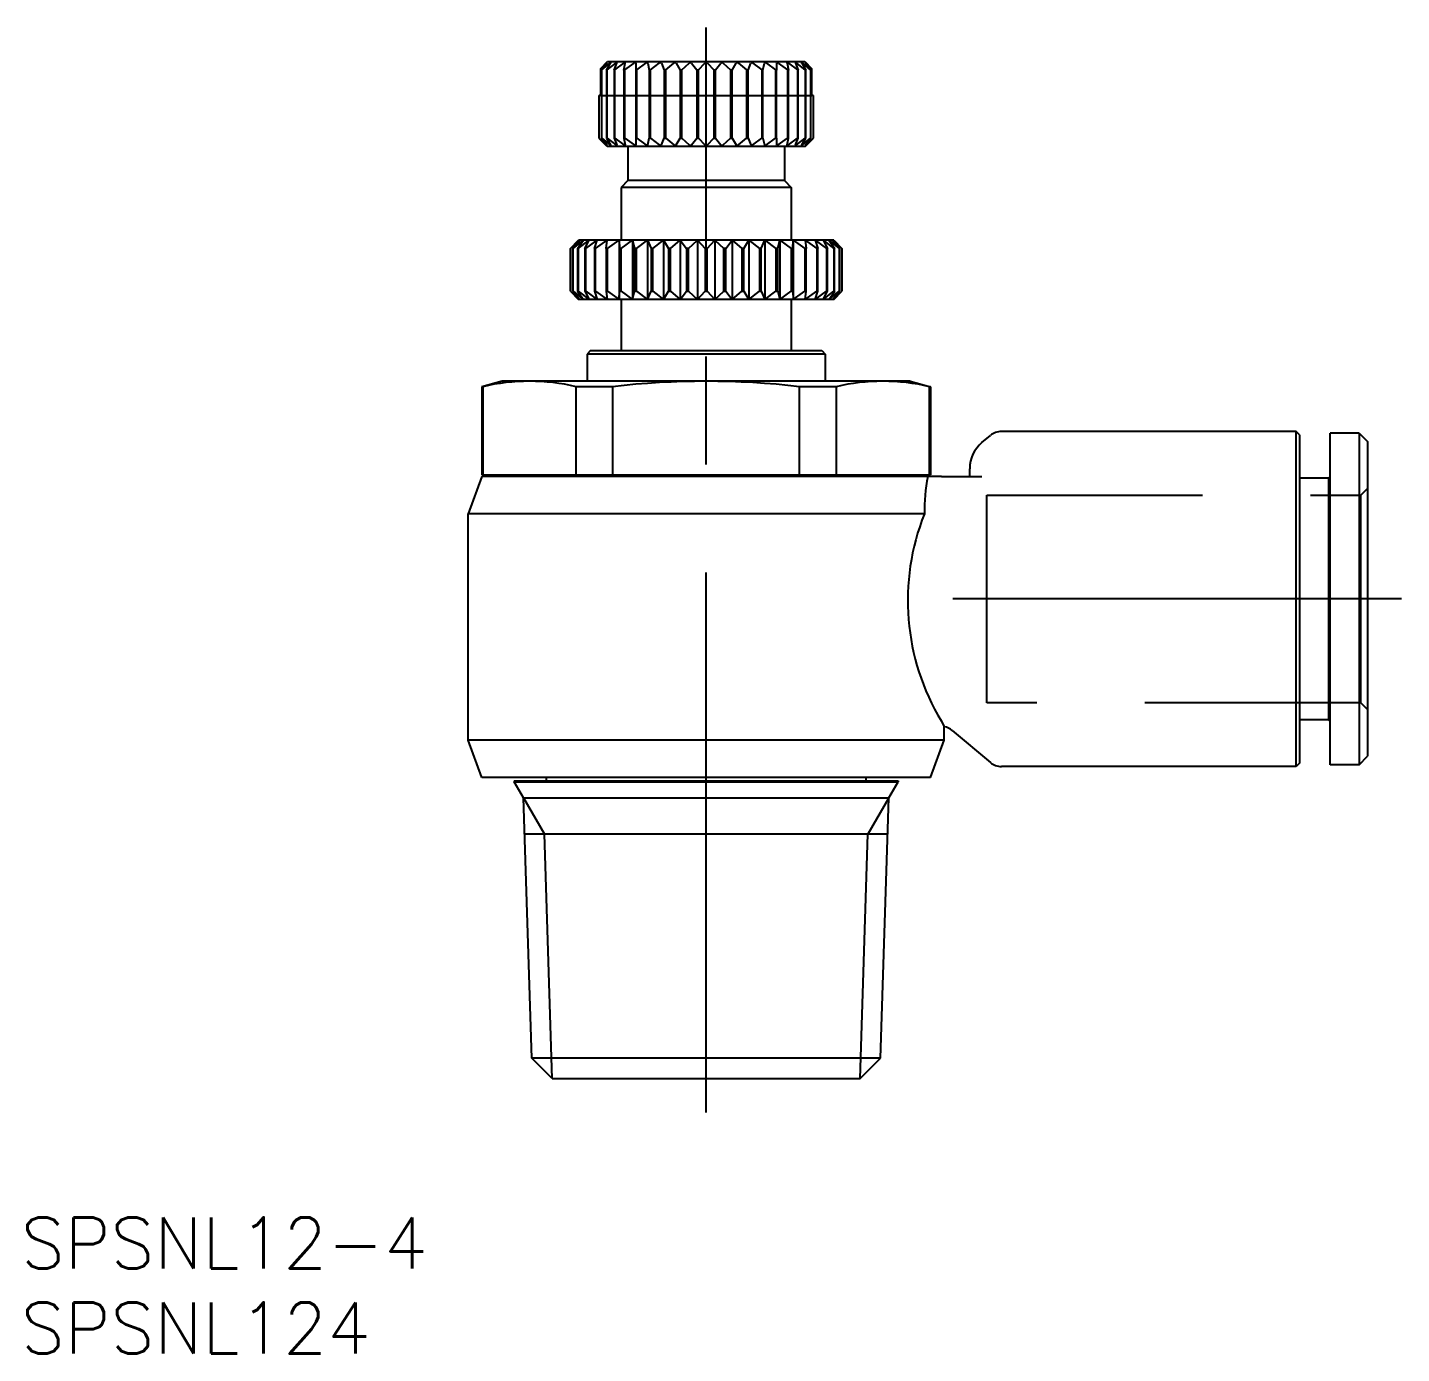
# Model space of a CAD drawing. Extents: x -125 to 14, y -44 to 34.
# Drawn here: x -125.1 to -44.3, y -44.4 to 33.6 of the extents above; entities that cross this region are included whole.
import ezdxf

# ---------------------------------------------------------------- set-up
doc = ezdxf.new("R2010")
doc.units = 0
doc.linetypes.add('CENTER', pattern=[50.8, 31.75, -6.35, 6.35, -6.35])
doc.linetypes.add('DASHED', pattern=[19.05, 12.7, -6.35])
doc.layers.get('0').update_dxf_attribs({"linetype": 'CONTINUOUS'})
doc.layers.add('CENTER', color=1, linetype='CENTER')
doc.styles.get("Standard").update_dxf_attribs({"font": 'txt.shx', "height": 3, "bigfont": 'bigfont.shx'})

# ---------------------------------------------------------------- blocks, each defined once
blk = doc.blocks.new('*U3')
at = {"color": 7, "linetype": 'CONTINUOUS'}
blk.add_text('SPSNL12-4', height=3, dxfattribs=at).set_placement((-125.486, -39.366))
blk = doc.blocks.new('*U4')
at = {"color": 7, "linetype": 'CONTINUOUS'}
blk.add_text('SPSNL124', height=3, dxfattribs=at).set_placement((-125.486, -44.366))

msp = doc.modelspace()

# ---------------------------------------------------------------- linework, layer by layer
at = {"color": 7, "linetype": 'CONTINUOUS'}
for p, q in [((-91.405, 31.174), (-90.977, 31.6)), ((-91.05, 31.496), (-91.016, 31.522)), ((-91.029, 31.496), (-91.01, 31.52)), ((-90.977, 31.6), (-79.388, 31.6)), ((-79.388, 31.6), (-78.96, 31.174)), ((-79.336, 31.496), (-79.355, 31.52)), ((-79.315, 31.496), (-79.349, 31.522)), ((-91.405, 31.175), (-91.05, 31.496)), ((-91.405, 31.174), (-91.405, 29.6)), ((-91.344, 31.101), (-91.029, 31.496)), ((-91.343, 31.1), (-91.343, 27.1)), ((-91.322, 31.1), (-91.343, 31.1)), ((-91.323, 31.101), (-90.844, 31.496)), ((-91.322, 27.1), (-91.322, 31.1)), ((-91.044, 31.1), (-90.801, 31.496)), ((-91.043, 31.1), (-91.043, 27.1)), ((-91.008, 31.1), (-91.043, 31.1)), ((-91.009, 31.101), (-90.499, 31.496)), ((-91.008, 27.1), (-91.008, 31.1)), ((-90.6, 31.1), (-90.434, 31.496)), ((-90.599, 31.1), (-90.599, 27.1)), ((-90.551, 31.1), (-90.599, 31.1)), ((-90.552, 31.101), (-90.022, 31.497)), ((-90.551, 27.1), (-90.551, 31.1)), ((-90.022, 31.1), (-89.938, 31.495)), ((-90.022, 31.1), (-90.022, 27.1)), ((-89.962, 31.1), (-90.022, 31.1)), ((-89.963, 31.101), (-89.426, 31.497)), ((-89.962, 27.1), (-89.962, 31.1)), ((-89.325, 31.495), (-89.325, 31.1)), ((-89.325, 31.1), (-89.325, 27.1)), ((-89.255, 31.1), (-89.325, 31.1)), ((-89.256, 31.101), (-88.726, 31.497)), ((-89.255, 27.1), (-89.255, 31.1)), ((-88.61, 31.495), (-88.526, 31.1)), ((-88.526, 31.1), (-88.526, 27.1)), ((-88.448, 31.1), (-88.526, 31.1)), ((-88.449, 31.101), (-87.938, 31.496)), ((-88.448, 27.1), (-88.448, 31.1)), ((-87.811, 31.496), (-87.645, 31.1)), ((-87.645, 31.1), (-87.645, 27.1)), ((-87.56, 31.1), (-87.645, 31.1)), ((-87.561, 31.101), (-87.083, 31.496)), ((-87.56, 27.1), (-87.56, 31.1)), ((-86.947, 31.496), (-86.703, 31.1)), ((-86.704, 31.1), (-86.704, 27.1)), ((-86.614, 31.1), (-86.704, 31.1)), ((-86.615, 31.101), (-86.181, 31.496)), ((-86.614, 27.1), (-86.614, 31.1)), ((-86.039, 31.496), (-85.724, 31.101)), ((-85.725, 31.1), (-85.725, 27.1)), ((-85.633, 31.1), (-85.725, 31.1)), ((-85.634, 31.101), (-85.254, 31.496)), ((-85.633, 27.1), (-85.633, 31.1)), ((-85.111, 31.496), (-84.731, 31.101)), ((-84.732, 31.1), (-84.732, 27.1)), ((-84.64, 31.1), (-84.732, 31.1)), ((-84.641, 31.101), (-84.326, 31.496)), ((-84.64, 27.1), (-84.64, 31.1)), ((-84.184, 31.496), (-83.75, 31.101)), ((-83.751, 31.1), (-83.751, 27.1)), ((-83.661, 31.1), (-83.751, 31.1)), ((-83.662, 31.1), (-83.418, 31.496)), ((-83.661, 27.1), (-83.661, 31.1)), ((-83.282, 31.496), (-82.804, 31.101)), ((-82.805, 31.1), (-82.805, 27.1)), ((-82.72, 31.1), (-82.805, 31.1)), ((-82.72, 31.1), (-82.554, 31.496)), ((-82.72, 27.1), (-82.72, 31.1)), ((-82.427, 31.496), (-81.916, 31.101)), ((-81.917, 31.1), (-81.917, 27.1)), ((-81.839, 31.1), (-81.917, 31.1)), ((-81.839, 31.1), (-81.755, 31.495)), ((-81.839, 27.1), (-81.839, 31.1)), ((-81.639, 31.497), (-81.109, 31.101)), ((-81.11, 31.1), (-81.11, 27.1)), ((-81.04, 31.1), (-81.11, 31.1)), ((-81.04, 31.495), (-81.04, 31.1)), ((-81.04, 27.1), (-81.04, 31.1)), ((-80.939, 31.497), (-80.402, 31.101)), ((-80.427, 31.495), (-80.343, 31.1)), ((-80.403, 31.1), (-80.403, 27.1)), ((-80.343, 31.1), (-80.403, 31.1)), ((-80.343, 31.497), (-79.813, 31.101)), ((-80.343, 27.1), (-80.343, 31.1)), ((-79.931, 31.496), (-79.765, 31.1)), ((-79.866, 31.496), (-79.357, 31.1)), ((-79.814, 31.1), (-79.814, 27.1)), ((-79.766, 31.1), (-79.814, 31.1)), ((-79.766, 27.1), (-79.766, 31.1)), ((-79.564, 31.496), (-79.322, 31.1)), ((-79.521, 31.496), (-79.043, 31.1)), ((-79.357, 31.1), (-79.357, 27.1)), ((-79.322, 31.1), (-79.357, 31.1)), ((-79.336, 31.496), (-79.022, 31.1)), ((-79.322, 27.1), (-79.322, 31.1)), ((-79.315, 31.496), (-78.96, 31.174)), ((-79.043, 31.1), (-79.043, 27.1)), ((-79.022, 31.1), (-79.043, 31.1)), ((-79.022, 27.1), (-79.022, 31.1)), ((-78.96, 29.6), (-78.96, 31.174)), ((-91.491, 29.6), (-91.491, 27.1)), ((-91.491, 29.6), (-91.484, 29.6)), ((-91.484, 27.1), (-91.484, 29.6)), ((-91.405, 29.6), (-91.484, 29.6)), ((-78.881, 29.6), (-78.96, 29.6)), ((-78.881, 29.6), (-78.874, 29.6)), ((-78.881, 29.6), (-78.881, 27.1)), ((-78.874, 27.1), (-78.874, 29.6)), ((-91.492, 27.099), (-91.112, 26.705)), ((-91.491, 27.1), (-91.484, 27.1)), ((-91.485, 27.099), (-91.051, 26.704)), ((-91.344, 27.099), (-91.029, 26.704)), ((-91.343, 27.1), (-91.322, 27.1)), ((-91.323, 27.099), (-90.843, 26.705)), ((-91.112, 26.705), (-91.083, 26.675)), ((-91.112, 26.705), (-91.083, 26.675)), ((-91.008, 26.6), (-91.083, 26.675)), ((-91.051, 26.704), (-91.016, 26.678)), ((-91.044, 27.1), (-90.801, 26.704)), ((-91.043, 27.1), (-91.008, 27.1)), ((-91.029, 26.704), (-91.01, 26.68)), ((-91.009, 27.099), (-90.498, 26.705)), ((-90.6, 27.1), (-90.434, 26.704)), ((-90.599, 27.1), (-90.551, 27.1)), ((-90.552, 27.099), (-90.022, 26.703)), ((-90.022, 27.1), (-89.938, 26.705)), ((-90.022, 27.1), (-89.962, 27.1)), ((-89.963, 27.099), (-89.426, 26.703)), ((-89.325, 27.1), (-89.325, 26.705)), ((-89.325, 27.1), (-89.255, 27.1)), ((-89.256, 27.099), (-88.726, 26.703)), ((-88.61, 26.705), (-88.526, 27.1)), ((-88.526, 27.1), (-88.448, 27.1)), ((-88.449, 27.099), (-87.938, 26.704)), ((-87.811, 26.704), (-87.645, 27.1)), ((-87.645, 27.1), (-87.56, 27.1)), ((-87.561, 27.099), (-87.083, 26.704)), ((-86.947, 26.704), (-86.703, 27.1)), ((-86.704, 27.1), (-86.614, 27.1)), ((-86.615, 27.099), (-86.181, 26.704)), ((-86.039, 26.704), (-85.724, 27.099)), ((-85.725, 27.1), (-85.633, 27.1)), ((-85.634, 27.099), (-85.254, 26.704)), ((-85.111, 26.704), (-84.731, 27.099)), ((-84.732, 27.1), (-84.64, 27.1)), ((-84.641, 27.099), (-84.326, 26.704)), ((-84.184, 26.704), (-83.75, 27.099)), ((-83.751, 27.1), (-83.661, 27.1)), ((-83.662, 27.1), (-83.418, 26.704)), ((-83.282, 26.704), (-82.804, 27.099)), ((-82.805, 27.1), (-82.72, 27.1)), ((-82.72, 27.1), (-82.554, 26.704)), ((-82.427, 26.704), (-81.916, 27.099)), ((-81.917, 27.1), (-81.839, 27.1)), ((-81.839, 27.1), (-81.755, 26.705)), ((-81.639, 26.703), (-81.109, 27.099)), ((-81.11, 27.1), (-81.04, 27.1)), ((-81.04, 27.1), (-81.04, 26.705)), ((-80.939, 26.703), (-80.402, 27.099)), ((-80.427, 26.705), (-80.343, 27.1)), ((-80.403, 27.1), (-80.343, 27.1)), ((-80.343, 26.703), (-79.813, 27.099)), ((-79.931, 26.704), (-79.765, 27.1)), ((-79.866, 26.704), (-79.356, 27.099)), ((-79.814, 27.1), (-79.766, 27.1)), ((-79.564, 26.704), (-79.321, 27.1)), ((-79.521, 26.704), (-79.042, 27.099)), ((-79.358, 26.6), (-79.283, 26.675)), ((-79.357, 27.1), (-79.322, 27.1)), ((-79.336, 26.704), (-79.355, 26.68)), ((-79.314, 26.704), (-79.349, 26.678)), ((-79.336, 26.704), (-79.021, 27.099)), ((-79.314, 26.704), (-78.88, 27.099)), ((-79.283, 26.675), (-79.253, 26.705)), ((-79.253, 26.705), (-79.283, 26.675)), ((-79.283, 26.675), (-79.253, 26.705)), ((-79.252, 26.704), (-78.873, 27.099)), ((-79.043, 27.1), (-79.022, 27.1)), ((-78.881, 27.1), (-78.874, 27.1)), ((-79.358, 26.6), (-91.008, 26.6)), ((-89.783, 26.6), (-89.783, 24.6)), ((-80.583, 26.6), (-80.583, 24.6)), ((-89.783, 24.6), (-90.183, 24.2)), ((-80.583, 24.6), (-89.783, 24.6)), ((-80.583, 24.6), (-80.183, 24.2)), ((-80.183, 24.2), (-90.183, 24.2)), ((-90.183, 24.2), (-90.183, 21.1)), ((-80.183, 24.2), (-80.183, 21.1)), ((-93.169, 20.601), (-92.684, 21.101)), ((-93.161, 20.601), (-92.614, 21.101)), ((-93.028, 20.601), (-92.614, 21.101)), ((-93.004, 20.601), (-92.406, 21.101)), ((-92.742, 20.601), (-92.406, 21.101)), ((-92.701, 20.601), (-92.063, 21.102)), ((-77.68, 21.1), (-92.685, 21.1)), ((-92.314, 20.6), (-92.063, 21.101)), ((-92.258, 20.601), (-91.592, 21.102)), ((-91.754, 20.6), (-91.591, 21.1)), ((-91.684, 20.601), (-91.002, 21.102)), ((-91.071, 20.6), (-91.001, 21.1)), ((-90.989, 20.601), (-90.303, 21.102)), ((-90.302, 21.1), (-90.302, 17.6)), ((-90.302, 21.1), (-90.278, 20.6)), ((-90.185, 20.601), (-89.509, 21.102)), ((-89.508, 21.1), (-89.508, 17.6)), ((-89.507, 21.1), (-89.391, 20.6)), ((-89.288, 20.601), (-88.634, 21.102)), ((-88.633, 21.1), (-88.633, 17.6)), ((-88.632, 21.1), (-88.425, 20.6)), ((-88.315, 20.601), (-87.695, 21.102)), ((-87.694, 21.1), (-87.694, 17.6)), ((-87.693, 21.101), (-87.398, 20.601)), ((-87.283, 20.601), (-86.71, 21.101)), ((-86.708, 21.1), (-86.708, 17.6)), ((-86.707, 21.101), (-86.331, 20.601)), ((-86.213, 20.601), (-85.696, 21.101)), ((-85.694, 21.1), (-85.694, 17.6)), ((-85.693, 21.101), (-85.242, 20.601)), ((-85.123, 20.601), (-84.672, 21.101)), ((-84.671, 21.1), (-84.671, 17.6)), ((-84.669, 21.101), (-84.152, 20.601)), ((-84.034, 20.601), (-83.658, 21.101)), ((-83.657, 21.1), (-83.657, 17.6)), ((-83.655, 21.101), (-83.082, 20.601)), ((-82.967, 20.601), (-82.672, 21.101)), ((-82.671, 21.1), (-82.671, 17.6)), ((-82.67, 21.102), (-82.05, 20.601)), ((-81.94, 20.6), (-81.733, 21.1)), ((-81.732, 21.1), (-81.732, 17.6)), ((-81.731, 21.102), (-81.077, 20.601)), ((-80.974, 20.6), (-80.858, 21.1)), ((-80.857, 21.1), (-80.857, 17.6)), ((-80.856, 21.102), (-80.18, 20.601)), ((-80.087, 20.6), (-80.063, 21.1)), ((-80.063, 21.1), (-80.063, 17.6)), ((-80.062, 21.102), (-79.376, 20.601)), ((-79.364, 21.1), (-79.294, 20.6)), ((-79.363, 21.102), (-78.681, 20.601)), ((-78.774, 21.1), (-78.611, 20.6)), ((-78.773, 21.102), (-78.107, 20.601)), ((-78.302, 21.102), (-77.664, 20.601)), ((-78.302, 21.101), (-78.051, 20.6)), ((-77.959, 21.101), (-77.361, 20.601)), ((-77.959, 21.101), (-77.623, 20.601)), ((-77.751, 21.101), (-77.204, 20.601)), ((-77.751, 21.101), (-77.337, 20.601)), ((-77.681, 21.101), (-77.196, 20.601)), ((-93.168, 20.6), (-93.168, 18.1)), ((-93.159, 20.6), (-93.168, 20.6)), ((-93.159, 18.1), (-93.159, 20.6)), ((-93.027, 20.6), (-93.027, 18.1)), ((-93.003, 20.6), (-93.027, 20.6)), ((-93.003, 18.1), (-93.003, 20.6)), ((-92.741, 20.6), (-92.741, 18.1)), ((-92.7, 20.6), (-92.741, 20.6)), ((-92.7, 18.1), (-92.7, 20.6)), ((-92.313, 20.6), (-92.313, 18.1)), ((-92.257, 20.6), (-92.313, 20.6)), ((-92.257, 18.1), (-92.257, 20.6)), ((-91.753, 20.6), (-91.753, 18.1)), ((-91.683, 20.6), (-91.753, 20.6)), ((-91.683, 18.1), (-91.683, 20.6)), ((-91.071, 20.6), (-91.071, 18.1)), ((-90.988, 20.6), (-91.071, 20.6)), ((-90.988, 18.1), (-90.988, 20.6)), ((-90.278, 20.6), (-90.278, 18.1)), ((-90.184, 20.6), (-90.278, 20.6)), ((-90.184, 18.1), (-90.184, 20.6)), ((-89.391, 20.6), (-89.391, 18.1)), ((-89.287, 20.6), (-89.391, 20.6)), ((-89.287, 18.1), (-89.287, 20.6)), ((-88.425, 20.6), (-88.425, 18.1)), ((-88.314, 20.6), (-88.425, 20.6)), ((-88.314, 18.1), (-88.314, 20.6)), ((-87.399, 20.6), (-87.399, 18.1)), ((-87.282, 20.6), (-87.399, 20.6)), ((-87.282, 18.1), (-87.282, 20.6)), ((-86.332, 20.6), (-86.332, 18.1)), ((-86.212, 20.6), (-86.332, 20.6)), ((-86.212, 18.1), (-86.212, 20.6)), ((-85.243, 20.6), (-85.243, 18.1)), ((-85.122, 20.6), (-85.243, 20.6)), ((-85.122, 18.1), (-85.122, 20.6)), ((-84.153, 20.6), (-84.153, 18.1)), ((-84.033, 20.6), (-84.153, 20.6)), ((-84.033, 18.1), (-84.033, 20.6)), ((-83.083, 20.6), (-83.083, 18.1)), ((-82.966, 20.6), (-83.083, 20.6)), ((-82.966, 18.1), (-82.966, 20.6)), ((-82.051, 20.6), (-82.051, 18.1)), ((-81.94, 20.6), (-82.051, 20.6)), ((-81.94, 18.1), (-81.94, 20.6)), ((-81.078, 20.6), (-81.078, 18.1)), ((-80.974, 20.6), (-81.078, 20.6)), ((-80.974, 18.1), (-80.974, 20.6)), ((-80.181, 20.6), (-80.181, 18.1)), ((-80.087, 20.6), (-80.181, 20.6)), ((-80.087, 18.1), (-80.087, 20.6)), ((-79.377, 20.6), (-79.377, 18.1)), ((-79.294, 20.6), (-79.377, 20.6)), ((-79.294, 18.1), (-79.294, 20.6)), ((-78.682, 20.6), (-78.682, 18.1)), ((-78.612, 20.6), (-78.682, 20.6)), ((-78.612, 18.1), (-78.612, 20.6)), ((-78.108, 20.6), (-78.108, 18.1)), ((-78.052, 20.6), (-78.108, 20.6)), ((-78.052, 18.1), (-78.052, 20.6)), ((-77.665, 20.6), (-77.665, 18.1)), ((-77.624, 20.6), (-77.665, 20.6)), ((-77.624, 18.1), (-77.624, 20.6)), ((-77.362, 20.6), (-77.362, 18.1)), ((-77.338, 20.6), (-77.362, 20.6)), ((-77.338, 18.1), (-77.338, 20.6)), ((-77.206, 20.6), (-77.206, 18.1)), ((-77.197, 20.6), (-77.206, 20.6)), ((-77.197, 18.1), (-77.197, 20.6)), ((-93.169, 18.099), (-92.684, 17.599)), ((-93.168, 18.1), (-93.159, 18.1)), ((-93.161, 18.099), (-92.614, 17.599)), ((-93.028, 18.099), (-92.614, 17.599)), ((-93.027, 18.1), (-93.003, 18.1)), ((-93.004, 18.099), (-92.406, 17.599)), ((-92.742, 18.099), (-92.406, 17.599)), ((-92.741, 18.1), (-92.7, 18.1)), ((-92.701, 18.099), (-92.063, 17.598)), ((-92.314, 18.1), (-92.063, 17.599)), ((-92.313, 18.1), (-92.257, 18.1)), ((-92.258, 18.099), (-91.592, 17.598)), ((-91.754, 18.1), (-91.591, 17.6)), ((-91.753, 18.1), (-91.683, 18.1)), ((-91.684, 18.099), (-91.002, 17.598)), ((-91.071, 18.1), (-90.988, 18.1)), ((-91.071, 18.1), (-91.001, 17.6)), ((-90.989, 18.099), (-90.303, 17.598)), ((-90.302, 17.6), (-90.278, 18.1)), ((-90.278, 18.1), (-90.184, 18.1)), ((-90.185, 18.099), (-89.509, 17.598)), ((-89.507, 17.6), (-89.391, 18.1)), ((-89.391, 18.1), (-89.287, 18.1)), ((-89.288, 18.099), (-88.634, 17.598)), ((-88.632, 17.6), (-88.425, 18.1)), ((-88.425, 18.1), (-88.314, 18.1)), ((-88.315, 18.099), (-87.695, 17.598)), ((-87.693, 17.599), (-87.398, 18.099)), ((-87.399, 18.1), (-87.282, 18.1)), ((-87.283, 18.099), (-86.71, 17.599)), ((-86.707, 17.599), (-86.331, 18.099)), ((-86.332, 18.1), (-86.212, 18.1)), ((-86.213, 18.099), (-85.696, 17.599)), ((-85.693, 17.599), (-85.242, 18.099)), ((-85.243, 18.1), (-85.122, 18.1)), ((-85.123, 18.099), (-84.672, 17.599)), ((-84.669, 17.599), (-84.152, 18.099)), ((-84.153, 18.1), (-84.033, 18.1)), ((-84.034, 18.099), (-83.658, 17.599)), ((-83.655, 17.599), (-83.082, 18.099)), ((-83.083, 18.1), (-82.966, 18.1)), ((-82.967, 18.099), (-82.672, 17.599)), ((-82.67, 17.598), (-82.05, 18.099)), ((-82.051, 18.1), (-81.94, 18.1)), ((-81.94, 18.1), (-81.733, 17.6)), ((-81.731, 17.598), (-81.077, 18.099)), ((-81.078, 18.1), (-80.974, 18.1)), ((-80.974, 18.1), (-80.858, 17.6)), ((-80.856, 17.598), (-80.18, 18.099)), ((-80.181, 18.1), (-80.087, 18.1)), ((-80.087, 18.1), (-80.063, 17.6)), ((-80.062, 17.598), (-79.376, 18.099)), ((-79.377, 18.1), (-79.294, 18.1)), ((-79.364, 17.6), (-79.294, 18.1)), ((-79.363, 17.598), (-78.681, 18.099)), ((-78.774, 17.6), (-78.611, 18.1)), ((-78.773, 17.598), (-78.107, 18.099)), ((-78.682, 18.1), (-78.612, 18.1)), ((-78.302, 17.599), (-78.051, 18.1)), ((-78.302, 17.598), (-77.664, 18.099)), ((-78.108, 18.1), (-78.052, 18.1)), ((-77.959, 17.599), (-77.361, 18.099)), ((-77.959, 17.599), (-77.623, 18.099)), ((-77.751, 17.599), (-77.204, 18.099)), ((-77.751, 17.599), (-77.337, 18.099)), ((-77.681, 17.599), (-77.196, 18.099)), ((-77.665, 18.1), (-77.624, 18.1)), ((-77.362, 18.1), (-77.338, 18.1)), ((-77.206, 18.1), (-77.197, 18.1)), ((-77.68, 17.6), (-92.685, 17.6)), ((-90.183, 17.6), (-90.183, 14.6)), ((-80.183, 17.6), (-80.183, 14.6)), ((-91.983, 14.6), (-92.183, 14.4)), ((-91.983, 14.6), (-78.383, 14.6)), ((-78.383, 14.6), (-78.183, 14.4)), ((-78.183, 14.4), (-92.183, 14.4)), ((-92.183, 14.4), (-92.183, 12.8)), ((-78.183, 14.4), (-78.183, 12.8)), ((-97.183, 12.8), (-98.383, 12.478)), ((-98.383, 12.478), (-98.383, 7.3)), ((-98.324, 12.478), (-98.383, 12.478)), ((-98.324, 12.478), (-98.324, 7.3)), ((-95.575, 12.8), (-97.183, 12.8)), ((-85.183, 12.8), (-95.575, 12.8)), ((-92.825, 7.3), (-92.825, 12.478)), ((-90.682, 12.478), (-92.825, 12.478)), ((-90.682, 12.478), (-90.682, 7.3)), ((-74.79, 12.8), (-85.183, 12.8)), ((-77.54, 12.478), (-79.683, 12.478)), ((-79.683, 7.3), (-79.683, 12.478)), ((-77.54, 12.478), (-77.54, 7.3)), ((-73.183, 12.8), (-74.79, 12.8)), ((-73.183, 12.8), (-71.983, 12.478)), ((-72.041, 7.3), (-72.041, 12.478)), ((-71.983, 12.478), (-72.041, 12.478)), ((-71.983, 12.478), (-71.983, 7.3)), ((-50.483, 9.85), (-67.818, 9.85)), ((-50.483, -9.85), (-50.483, 9.85)), ((-50.283, 9.65), (-50.483, 9.85)), ((-48.483, -9.75), (-48.483, 9.75)), ((-46.783, 9.75), (-48.483, 9.75)), ((-46.783, 9.75), (-46.783, -9.75)), ((-46.783, 9.75), (-46.283, 9.25)), ((-68.968, 9.191), (-68.461, 9.616)), ((-50.283, 9.65), (-50.283, -9.65)), ((-46.283, 9.25), (-46.283, -9.25)), ((-98.383, 7.3), (-98.324, 7.3)), ((-98.324, 7.3), (-92.825, 7.3)), ((-94.583, 7.3), (-94.583, 7.2)), ((-92.825, 7.3), (-90.682, 7.3)), ((-90.682, 7.3), (-79.683, 7.3)), ((-79.683, 7.3), (-77.54, 7.3)), ((-77.54, 7.3), (-72.041, 7.3)), ((-75.783, 7.3), (-75.783, 7.2)), ((-72.041, 7.3), (-71.983, 7.3)), ((-69.683, 7.2), (-69.683, 7.659)), ((-98.383, 7.2), (-99.183, 5.002)), ((-72.151, 7.2), (-98.383, 7.2)), ((-71.347, 7.2), (-72.151, 7.2)), ((-71.347, 7.2), (-70.704, 7.2)), ((-70.704, 7.2), (-69.683, 7.2)), ((-69.683, 7.2), (-68.968, 7.2)), ((-48.583, 7.1), (-50.283, 7.1)), ((-48.583, 7.1), (-48.483, 7.2)), ((-48.583, 7.1), (-48.583, -7.1)), ((-99.183, -8.302), (-99.183, 5.002)), ((-72.346, 5.002), (-99.183, 5.002)), ((-71.346, -7.189), (-71.182, -7.513)), ((-48.583, -7.1), (-50.283, -7.1)), ((-48.583, -7.1), (-48.483, -7.2)), ((-71.183, -8.302), (-71.183, -7.514)), ((-70.704, -7.734), (-68.461, -9.616)), ((-71.183, -8.302), (-99.183, -8.302)), ((-98.383, -10.5), (-99.183, -8.302)), ((-71.983, -10.5), (-71.183, -8.302)), ((-50.283, -9.65), (-50.483, -9.85)), ((-46.783, -9.75), (-46.283, -9.25)), ((-71.983, -10.5), (-98.383, -10.5)), ((-94.583, -10.5), (-94.583, -10.7)), ((-75.783, -10.5), (-75.783, -10.7)), ((-50.483, -9.85), (-67.818, -9.85)), ((-46.783, -9.75), (-48.483, -9.75)), ((-96.469, -10.7), (-73.896, -10.7)), ((-96.469, -10.7), (-96.469, -10.75)), ((-96.469, -10.75), (-73.896, -10.75)), ((-95.921, -11.7), (-96.469, -10.75)), ((-74.444, -11.7), (-73.896, -10.75)), ((-73.896, -10.7), (-73.896, -10.75)), ((-95.921, -11.7), (-74.444, -11.7)), ((-95.442, -27.001), (-95.921, -11.7)), ((-74.923, -27.001), (-74.444, -11.7)), ((-74.511, -13.828), (-95.854, -13.828)), ((-74.923, -27.001), (-95.442, -27.001)), ((-94.243, -28.2), (-95.442, -27.001)), ((-76.122, -28.2), (-74.923, -27.001)), ((-94.243, -28.2), (-76.122, -28.2))]:
    msp.add_line(p, q, dxfattribs=at)
at = {"color": 3, "linetype": 'DASHED'}
for p, q in [((-91.405, 29.6), (-78.96, 29.6)), ((-46.683, 6.1), (-46.283, 6.5)), ((-68.683, -6.1), (-68.683, 6.1)), ((-68.683, 6.1), (-46.683, 6.1)), ((-46.683, -6.1), (-46.683, 6.1)), ((-46.683, -6.1), (-68.683, -6.1)), ((-46.283, -6.5), (-46.683, -6.1))]:
    msp.add_line(p, q, dxfattribs=at)
at = {"color": 3, "linetype": 'CONTINUOUS'}
for p, q in [((-95.921, -11.7), (-94.692, -13.828)), ((-74.444, -11.7), (-75.673, -13.828)), ((-94.243, -28.2), (-94.692, -13.828)), ((-76.122, -28.2), (-75.673, -13.828))]:
    msp.add_line(p, q, dxfattribs=at)
at = {"color": 7, "linetype": 'CONTINUOUS'}
for centre, radius, start, end in [((-91.006, 31.507), 0.0181, 104.04183, 124.759), ((-91.01, 31.524), 0.00118, 345.08201, 106.05787), ((-91.021, 31.526), 0.0128, 330.5686, 349.74498), ((-90.743, 31.377), 0.157, 109.24772, 130.33271), ((-90.793, 31.52), 0.00489, 336.60196, 102.37157), ((-90.356, 31.293), 0.248, 112.53872, 125.13073), ((-90.441, 31.502), 0.0232, 66.98784, 114.30581), ((-90.44, 31.514), 0.0117, 341.28507, 49.09386), ((-89.816, 31.154), 0.399, 112.84922, 121.04384), ((-89.954, 31.472), 0.0531, 89.35754, 108.13259), ((-89.954, 31.508), 0.0172, 22.94302, 90), ((-89.346, 31.398), 0.127, 92.70375, 129.19856), ((-89.352, 31.498), 0.027, 354.41715, 89.67999), ((-88.657, 31.428), 0.0972, 73.76648, 134.8164), ((-88.646, 31.487), 0.0373, 12.3395, 63.92918), ((-87.859, 31.392), 0.131, 82.60188, 127.30583), ((-87.857, 31.473), 0.0518, 26.12097, 72.72123), ((-87.015, 31.429), 0.0956, 44.27842, 135.21482), ((-86.11, 31.423), 0.102, 45.68024, 134.07894), ((-85.183, 31.421), 0.104, 46.22422, 133.77578), ((-84.255, 31.423), 0.102, 45.92106, 134.31976), ((-83.35, 31.429), 0.0956, 44.78518, 135.72158), ((-82.508, 31.473), 0.0518, 107.27877, 153.87903), ((-82.506, 31.392), 0.131, 52.69417, 97.39812), ((-81.719, 31.487), 0.0373, 116.07082, 167.6605), ((-81.708, 31.428), 0.0972, 45.1836, 106.23352), ((-81.013, 31.498), 0.027, 90.32001, 185.58285), ((-81.019, 31.398), 0.127, 50.79408, 87.2955), ((-80.411, 31.508), 0.0172, 87.36404, 157.05698), ((-80.41, 31.473), 0.0522, 71.78664, 90.0137), ((-80.549, 31.154), 0.399, 58.95616, 67.15078), ((-79.925, 31.514), 0.0117, 130.90614, 198.71493), ((-79.924, 31.502), 0.0232, 65.69419, 113.01216), ((-80.009, 31.293), 0.248, 54.86927, 67.46128), ((-79.572, 31.52), 0.00489, 77.62843, 203.39804), ((-79.622, 31.377), 0.157, 49.66631, 70.7522), ((-79.355, 31.524), 0.00118, 73.94213, 194.91799), ((-79.344, 31.526), 0.0128, 190.25502, 209.4314), ((-79.359, 31.507), 0.0181, 55.241, 75.95817), ((-90.836, 31.528), 0.0479, 317.31641, 347.87185), ((-90.464, 31.515), 0.0355, 327.44701, 353.0339), ((-89.967, 31.505), 0.0308, 341.37211, 17.57009), ((-80.398, 31.505), 0.0308, 162.42991, 198.62789), ((-79.901, 31.515), 0.0355, 186.9661, 212.55299), ((-79.529, 31.528), 0.0479, 192.12875, 222.68345), ((-91.006, 26.693), 0.0181, 235.241, 255.95817), ((-91.021, 26.674), 0.0128, 10.25502, 29.4314), ((-91.01, 26.676), 0.00118, 253.94213, 14.91799), ((-90.757, 26.792), 0.123, 225.29285, 252.22003), ((-90.836, 26.672), 0.0479, 12.12815, 42.68359), ((-90.793, 26.68), 0.00489, 257.62843, 23.39804), ((-90.392, 26.831), 0.165, 230.13329, 249.04846), ((-90.441, 26.698), 0.0232, 245.69419, 293.01216), ((-90.464, 26.685), 0.0355, 6.9661, 32.55299), ((-90.44, 26.686), 0.0117, 310.90614, 18.71493), ((-89.816, 27.046), 0.399, 238.95616, 247.15078), ((-89.955, 26.727), 0.0522, 251.79222, 270.00811), ((-89.954, 26.692), 0.0172, 267.36404, 337.05698), ((-89.967, 26.695), 0.0308, 342.42991, 18.62789), ((-89.346, 26.802), 0.127, 230.80144, 267.29625), ((-89.352, 26.702), 0.027, 270.32001, 5.58285), ((-88.657, 26.772), 0.0972, 225.1836, 286.23352), ((-88.646, 26.713), 0.0373, 296.07082, 347.6605), ((-87.859, 26.808), 0.131, 232.69417, 277.39812), ((-87.857, 26.727), 0.0518, 287.27877, 333.87903), ((-87.015, 26.771), 0.0956, 224.78518, 315.72158), ((-86.11, 26.777), 0.102, 225.92106, 314.31976), ((-85.183, 26.779), 0.104, 226.22231, 313.77769), ((-84.255, 26.777), 0.102, 225.68024, 314.07894), ((-83.35, 26.771), 0.0956, 224.27842, 315.21482), ((-82.508, 26.727), 0.0518, 206.12097, 252.72123), ((-82.506, 26.808), 0.131, 262.60188, 307.30583), ((-81.719, 26.713), 0.0373, 192.3395, 243.92918), ((-81.708, 26.772), 0.0972, 253.76648, 314.8164), ((-81.013, 26.702), 0.027, 174.41715, 269.67999), ((-81.019, 26.802), 0.127, 272.70375, 309.19856), ((-80.398, 26.695), 0.0308, 161.37211, 197.57009), ((-80.411, 26.692), 0.0172, 202.94302, 272.63596), ((-80.41, 26.727), 0.0522, 269.9863, 288.21336), ((-80.549, 27.046), 0.399, 292.84922, 301.04384), ((-79.925, 26.686), 0.0117, 161.28507, 229.09386), ((-79.901, 26.685), 0.0355, 147.44701, 173.0339), ((-79.924, 26.698), 0.0232, 246.98784, 294.30581), ((-80.009, 26.907), 0.248, 292.53872, 305.13073), ((-79.529, 26.672), 0.0479, 137.31641, 167.87185), ((-79.572, 26.68), 0.00489, 156.60196, 282.37157), ((-79.622, 26.823), 0.157, 289.24776, 310.33267), ((-79.344, 26.674), 0.0128, 150.5686, 169.74498), ((-79.355, 26.676), 0.00118, 165.08201, 286.05787), ((-79.359, 26.693), 0.0181, 284.04183, 304.759), ((-95.575, 0.876), 11.924, 76.66775, 103.33225), ((-85.183, -34.385), 47.185, 83.3073, 96.6927), ((-74.79, 0.883), 11.917, 76.65995, 103.34005), ((-67.818, 8.85), 1, 90, 130.00626), ((-67.683, 7.659), 2, 130.00626, 180), ((-60.662, 5.07), 11.684, 169.49611, 180.33309), ((-59.593, -0.089), 13.732, 158.23991, 211.13569), ((-71.347, -8.5), 1, 49.99374, 80.55899), ((-67.818, -8.85), 1, 229.99374, 270)]:
    msp.add_arc(centre, radius, start, end, dxfattribs=at)
at = {"layer": 'CENTER', "color": 1, "linetype": 'CENTER'}
for p, q in [((-85.183, -30.2), (-85.183, 33.6)), ((-44.283, 0), (-70.683, 0))]:
    msp.add_line(p, q, dxfattribs=at)

# ---------------------------------------------------------------- block references
at = {"color": 7, "linetype": 'CONTINUOUS'}
for name in ['*U3', '*U4']:
    msp.add_blockref(name, (0, 0), dxfattribs=at)

doc.saveas('drawing.dxf')
